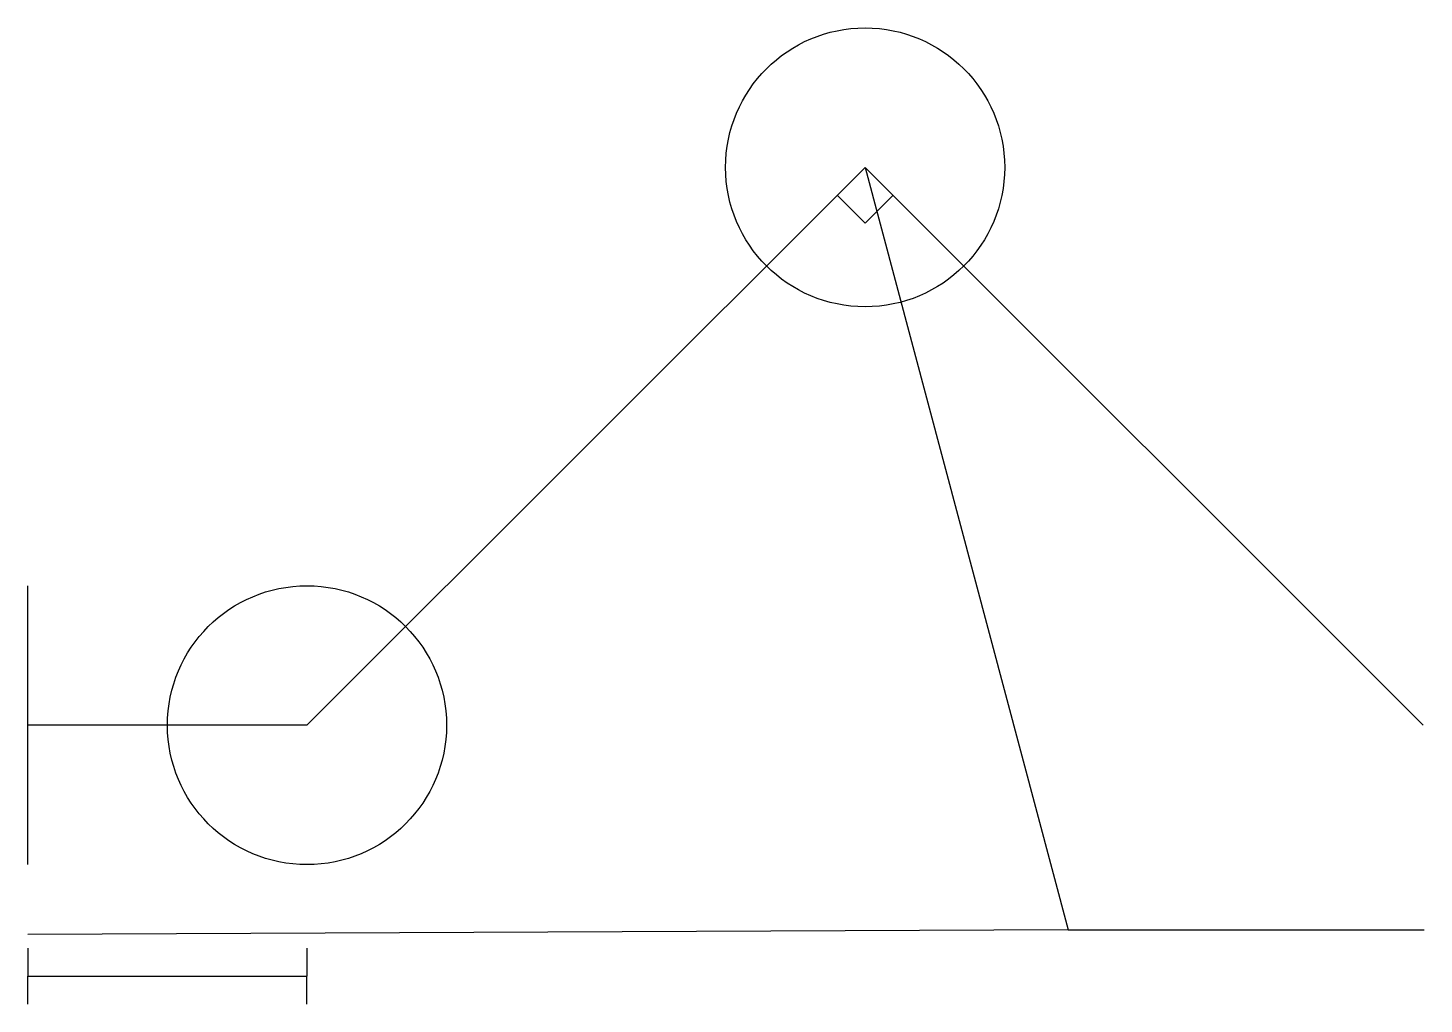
# Model space of a CAD drawing. Header units: millimetres. Extents: x 0 to 5, y -1 to 2.5.
import ezdxf

# ---------------------------------------------------------------- set-up
doc = ezdxf.new("R2010")
doc.units = ezdxf.units.MM
doc.layers.get('0').update_dxf_attribs({"linetype": 'CONTINUOUS'})

msp = doc.modelspace()

# ---------------------------------------------------------------- linework, layer by layer
for p, q in [((1, 0), (3, 2)), ((3, 2), (5, 0)), ((3, 2), (3.7271, -0.7334)), ((2.9, 1.9), (3, 1.8)), ((3, 1.8), (3.1, 1.9)), ((0, -0.5), (0, 0.5)), ((1, 0), (0, 0)), ((3.7271, -0.7334), (0, -0.75)), ((3.7271, -0.7334), (1.8636, -0.7417)), ((3.7271, -0.7334), (5.0029, -0.7334)), ((0, -0.8), (0, -0.9)), ((1, -0.8), (1, -0.9)), ((0, -1), (0, -0.9)), ((0, -0.9), (1, -0.9)), ((1, -1), (1, -0.9))]:
    msp.add_line(p, q)
for centre in [(3, 2), (1, 0)]:
    msp.add_circle(centre, 0.5)

doc.saveas('drawing.dxf')
